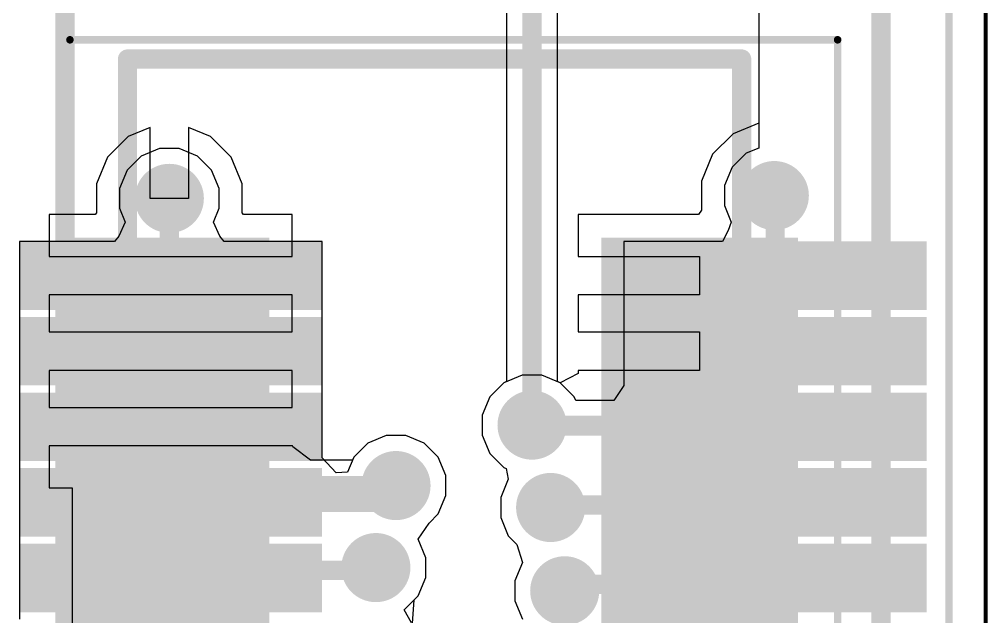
# Model space of a CAD drawing. Header units: millimetres. Extents: x 23 to 77.2, y 7.5 to 32.5.
# Drawn here: x 70.61 to 77.01, y 19.93 to 23.88 of the extents above; entities that cross this region are included whole.
import ezdxf

# ---------------------------------------------------------------- set-up
doc = ezdxf.new("R2010")
doc.units = ezdxf.units.MM
for name, color, linetype in [('BottomLayer', 5, 'Continuous'), ('BottomOverlay', 54, 'Continuous'), ('BottomPaste', 16, 'Continuous'), ('BottomSolder', 6, 'Continuous'), ('Mechanical1', 6, 'Continuous'), ('Mechanical13', 56, 'Continuous'), ('Mechanical15', 56, 'Continuous'), ('TopLayer', 1, 'Continuous'), ('TopOverlay', 2, 'Continuous'), ('TopPaste', 8, 'Continuous'), ('TopSolder', 216, 'Continuous'), ('ViaHoleLayer', 16, 'Continuous')]:
    doc.layers.add(name, color=color, linetype=linetype)

# ---------------------------------------------------------------- blocks, each defined once
blk = doc.blocks.new('MOLEX_52991_0208_37')
at = {"layer": 'TopLayer'}
for points in [[(0.375, 1.1), (0.125, 1.1), (0.125, 2.9), (0.375, 2.9)], [(0.875, 1.1), (0.625, 1.1), (0.625, 2.9), (0.875, 2.9)], [(1.375, 1.1), (1.125, 1.1), (1.125, 2.9), (1.375, 2.9)], [(1.875, 1.1), (1.625, 1.1), (1.625, 2.9), (1.875, 2.9)], [(2.375, 1.1), (2.125, 1.1), (2.125, 2.9), (2.375, 2.9)], [(0.375, -2.9), (0.125, -2.9), (0.125, -1.1), (0.375, -1.1)], [(0.875, -2.9), (0.625, -2.9), (0.625, -1.1), (0.875, -1.1)], [(1.375, -2.9), (1.125, -2.9), (1.125, -1.1), (1.375, -1.1)], [(1.875, -2.9), (1.625, -2.9), (1.625, -1.1), (1.875, -1.1)], [(2.375, -2.9), (2.125, -2.9), (2.125, -1.1), (2.375, -1.1)]]:
    blk.add_hatch(color=1, dxfattribs=at).paths.add_polyline_path(points)
at = {"layer": 'TopPaste'}
for points in [[(0.375, 1.1), (0.125, 1.1), (0.125, 2.9), (0.375, 2.9)], [(0.875, 1.1), (0.625, 1.1), (0.625, 2.9), (0.875, 2.9)], [(1.375, 1.1), (1.125, 1.1), (1.125, 2.9), (1.375, 2.9)], [(1.875, 1.1), (1.625, 1.1), (1.625, 2.9), (1.875, 2.9)], [(2.375, 1.1), (2.125, 1.1), (2.125, 2.9), (2.375, 2.9)], [(0.375, -2.9), (0.125, -2.9), (0.125, -1.1), (0.375, -1.1)], [(0.875, -2.9), (0.625, -2.9), (0.625, -1.1), (0.875, -1.1)], [(1.375, -2.9), (1.125, -2.9), (1.125, -1.1), (1.375, -1.1)], [(1.875, -2.9), (1.625, -2.9), (1.625, -1.1), (1.875, -1.1)], [(2.375, -2.9), (2.125, -2.9), (2.125, -1.1), (2.375, -1.1)]]:
    blk.add_hatch(color=8, dxfattribs=at).paths.add_polyline_path(points)
at = {"layer": 'TopSolder'}
for points in [[(0.4766, 0.9984), (0.0234, 0.9984), (0.0234, 3.0016), (0.4766, 3.0016)], [(0.9766, 0.9984), (0.5234, 0.9984), (0.5234, 3.0016), (0.9766, 3.0016)], [(1.4766, 0.9984), (1.0234, 0.9984), (1.0234, 3.0016), (1.4766, 3.0016)], [(1.9766, 0.9984), (1.5234, 0.9984), (1.5234, 3.0016), (1.9766, 3.0016)], [(2.4766, 0.9984), (2.0234, 0.9984), (2.0234, 3.0016), (2.4766, 3.0016)], [(0.4766, -3.0016), (0.0234, -3.0016), (0.0234, -0.9984), (0.4766, -0.9984)], [(0.9766, -3.0016), (0.5234, -3.0016), (0.5234, -0.9984), (0.9766, -0.9984)], [(1.4766, -3.0016), (1.0234, -3.0016), (1.0234, -0.9984), (1.4766, -0.9984)], [(1.9766, -3.0016), (1.5234, -3.0016), (1.5234, -0.9984), (1.9766, -0.9984)], [(2.4766, -3.0016), (2.0234, -3.0016), (2.0234, -0.9984), (2.4766, -0.9984)]]:
    blk.add_hatch(color=216, dxfattribs=at).paths.add_polyline_path(points)
at = {"layer": 'Mechanical13', "const_width": 0.127}
for points in [[(-4.4, 2.7), (4.4, 2.7)], [(-4.4, -2.7), (4.4, -2.7)]]:
    blk.add_lwpolyline(points, dxfattribs=at)
at = {"layer": 'Mechanical15', "const_width": 0.05}
blk.add_lwpolyline([(-4.65, -3.15), (4.65, -3.15)], dxfattribs=at)
at = {"layer": 'TopOverlay', "const_width": 0.127}
for points in [[(2.695, 2.7), (4.4, 2.7)], [(2.695, -2.7), (4.4, -2.7)]]:
    blk.add_lwpolyline(points, dxfattribs=at)
at = {"layer": 'TopOverlay', "const_width": 0.0635}
for points in [[(2.6633, 2.7, 1), (2.7268, 2.7, 1)], [(2.6633, -2.7, 1), (2.7268, -2.7, 1)]]:
    blk.add_lwpolyline(points, format="xyb", close=True, dxfattribs=at)
blk = doc.blocks.new('MOLEX___539160208_B_39')
at = {"layer": 'BottomLayer'}
for points in [[(-2.1, 1.45), (-2.4, 1.45), (-2.4, 2.55), (-2.1, 2.55)], [(-1.6, 1.45), (-1.9, 1.45), (-1.9, 2.55), (-1.6, 2.55)], [(-1.1, 1.45), (-1.4, 1.45), (-1.4, 2.55), (-1.1, 2.55)], [(-0.6, 1.45), (-0.9, 1.45), (-0.9, 2.55), (-0.6, 2.55)], [(-0.1, 1.45), (-0.4, 1.45), (-0.4, 2.55), (-0.1, 2.55)], [(0.4, 1.45), (0.1, 1.45), (0.1, 2.55), (0.4, 2.55)], [(0.9, 1.45), (0.6, 1.45), (0.6, 2.55), (0.9, 2.55)], [(1.4, 1.45), (1.1, 1.45), (1.1, 2.55), (1.4, 2.55)], [(1.9, 1.45), (1.6, 1.45), (1.6, 2.55), (1.9, 2.55)], [(2.4, 1.45), (2.1, 1.45), (2.1, 2.55), (2.4, 2.55)], [(-2.1, -2.05), (-2.4, -2.05), (-2.4, -0.95), (-2.1, -0.95)], [(-1.6, -2.05), (-1.9, -2.05), (-1.9, -0.95), (-1.6, -0.95)], [(-1.1, -2.05), (-1.4, -2.05), (-1.4, -0.95), (-1.1, -0.95)], [(-0.6, -2.05), (-0.9, -2.05), (-0.9, -0.95), (-0.6, -0.95)], [(-0.1, -2.05), (-0.4, -2.05), (-0.4, -0.95), (-0.1, -0.95)], [(0.4, -2.05), (0.1, -2.05), (0.1, -0.95), (0.4, -0.95)], [(0.9, -2.05), (0.6, -2.05), (0.6, -0.95), (0.9, -0.95)], [(1.4, -2.05), (1.1, -2.05), (1.1, -0.95), (1.4, -0.95)], [(1.9, -2.05), (1.6, -2.05), (1.6, -0.95), (1.9, -0.95)], [(2.4, -2.05), (2.1, -2.05), (2.1, -0.95), (2.4, -0.95)]]:
    blk.add_hatch(color=5, dxfattribs=at).paths.add_polyline_path(points)
at = {"layer": 'BottomPaste'}
for points in [[(-2.1, 1.45), (-2.4, 1.45), (-2.4, 2.55), (-2.1, 2.55)], [(-1.6, 1.45), (-1.9, 1.45), (-1.9, 2.55), (-1.6, 2.55)], [(-1.1, 1.45), (-1.4, 1.45), (-1.4, 2.55), (-1.1, 2.55)], [(-0.6, 1.45), (-0.9, 1.45), (-0.9, 2.55), (-0.6, 2.55)], [(-0.1, 1.45), (-0.4, 1.45), (-0.4, 2.55), (-0.1, 2.55)], [(0.4, 1.45), (0.1, 1.45), (0.1, 2.55), (0.4, 2.55)], [(0.9, 1.45), (0.6, 1.45), (0.6, 2.55), (0.9, 2.55)], [(1.4, 1.45), (1.1, 1.45), (1.1, 2.55), (1.4, 2.55)], [(1.9, 1.45), (1.6, 1.45), (1.6, 2.55), (1.9, 2.55)], [(2.4, 1.45), (2.1, 1.45), (2.1, 2.55), (2.4, 2.55)], [(-2.1, -2.05), (-2.4, -2.05), (-2.4, -0.95), (-2.1, -0.95)], [(-1.6, -2.05), (-1.9, -2.05), (-1.9, -0.95), (-1.6, -0.95)], [(-1.1, -2.05), (-1.4, -2.05), (-1.4, -0.95), (-1.1, -0.95)], [(-0.6, -2.05), (-0.9, -2.05), (-0.9, -0.95), (-0.6, -0.95)], [(-0.1, -2.05), (-0.4, -2.05), (-0.4, -0.95), (-0.1, -0.95)], [(0.4, -2.05), (0.1, -2.05), (0.1, -0.95), (0.4, -0.95)], [(0.9, -2.05), (0.6, -2.05), (0.6, -0.95), (0.9, -0.95)], [(1.4, -2.05), (1.1, -2.05), (1.1, -0.95), (1.4, -0.95)], [(1.9, -2.05), (1.6, -2.05), (1.6, -0.95), (1.9, -0.95)], [(2.4, -2.05), (2.1, -2.05), (2.1, -0.95), (2.4, -0.95)]]:
    blk.add_hatch(color=16, dxfattribs=at).paths.add_polyline_path(points)
at = {"layer": 'BottomSolder'}
for points in [[(-1.9984, 1.3484), (-2.5016, 1.3484), (-2.5016, 2.6516), (-1.9984, 2.6516)], [(-1.4984, 1.3484), (-2.0016, 1.3484), (-2.0016, 2.6516), (-1.4984, 2.6516)], [(-0.9984, 1.3484), (-1.5016, 1.3484), (-1.5016, 2.6516), (-0.9984, 2.6516)], [(-0.4984, 1.3484), (-1.0016, 1.3484), (-1.0016, 2.6516), (-0.4984, 2.6516)], [(0.0016, 1.3484), (-0.5016, 1.3484), (-0.5016, 2.6516), (0.0016, 2.6516)], [(0.5016, 1.3484), (-0.0016, 1.3484), (-0.0016, 2.6516), (0.5016, 2.6516)], [(1.0016, 1.3484), (0.4984, 1.3484), (0.4984, 2.6516), (1.0016, 2.6516)], [(1.5016, 1.3484), (0.9984, 1.3484), (0.9984, 2.6516), (1.5016, 2.6516)], [(2.0016, 1.3484), (1.4984, 1.3484), (1.4984, 2.6516), (2.0016, 2.6516)], [(2.5016, 1.3484), (1.9984, 1.3484), (1.9984, 2.6516), (2.5016, 2.6516)], [(-1.9984, -2.1516), (-2.5016, -2.1516), (-2.5016, -0.8484), (-1.9984, -0.8484)], [(-1.4984, -2.1516), (-2.0016, -2.1516), (-2.0016, -0.8484), (-1.4984, -0.8484)], [(-0.9984, -2.1516), (-1.5016, -2.1516), (-1.5016, -0.8484), (-0.9984, -0.8484)], [(-0.4984, -2.1516), (-1.0016, -2.1516), (-1.0016, -0.8484), (-0.4984, -0.8484)], [(0.0016, -2.1516), (-0.5016, -2.1516), (-0.5016, -0.8484), (0.0016, -0.8484)], [(0.5016, -2.1516), (-0.0016, -2.1516), (-0.0016, -0.8484), (0.5016, -0.8484)], [(1.0016, -2.1516), (0.4984, -2.1516), (0.4984, -0.8484), (1.0016, -0.8484)], [(1.5016, -2.1516), (0.9984, -2.1516), (0.9984, -0.8484), (1.5016, -0.8484)], [(2.0016, -2.1516), (1.4984, -2.1516), (1.4984, -0.8484), (2.0016, -0.8484)], [(2.5016, -2.1516), (1.9984, -2.1516), (1.9984, -0.8484), (2.5016, -0.8484)]]:
    blk.add_hatch(color=6, dxfattribs=at).paths.add_polyline_path(points)
at = {"layer": 'BottomOverlay'}
for points, const_width in [([(-2.694, 2.794, 1), (-2.894, 2.794, 1)], 0.2), ([(-2.944, 2.794, 1), (-2.844, 2.794, 1)], 0.1), ([(-2.744, 2.794, 1), (-2.644, 2.794, 1)], 0.1), ([(-3.7147, 2.286, 1), (-3.6513, 2.286, 1)], 0.0635), ([(-3.7147, 2.286, 1), (-3.6513, 2.286, 1)], 0.0635), ([(-2.7268, 2.286, 1), (-2.6633, 2.286, 1)], 0.0635), ([(2.6633, 2.286, 1), (2.7268, 2.286, 1)], 0.0635), ([(3.6513, 2.286, 1), (3.7147, 2.286, 1)], 0.0635), ([(3.6513, 2.286, 1), (3.7147, 2.286, 1)], 0.0635), ([(-3.7147, -1.778, 1), (-3.6513, -1.778, 1)], 0.0635), ([(-3.7147, -1.778, 1), (-3.6513, -1.778, 1)], 0.0635), ([(-2.7268, -1.778, 1), (-2.6633, -1.778, 1)], 0.0635), ([(2.6633, -1.778, 1), (2.7268, -1.778, 1)], 0.0635), ([(3.6513, -1.778, 1), (3.7147, -1.778, 1)], 0.0635), ([(3.6513, -1.778, 1), (3.7147, -1.778, 1)], 0.0635)]:
    blk.add_lwpolyline(points, format="xyb", close=True, dxfattribs=dict(at, const_width=const_width))
at = {"layer": 'BottomOverlay', "const_width": 0.127}
for points in [[(-3.683, 2.286), (-2.695, 2.286)], [(-3.683, 2.286), (-3.683, -1.778)], [(2.695, 2.286), (3.683, 2.286)], [(3.683, 2.286), (3.683, -1.778)], [(-3.683, -1.778), (-2.695, -1.778)], [(2.695, -1.778), (3.683, -1.778)]]:
    blk.add_lwpolyline(points, dxfattribs=at)
at = {"layer": 'Mechanical13'}
for points, const_width in [([(-2.694, 2.794, 1), (-2.894, 2.794, 1)], 0.2), ([(-2.944, 2.794, 1), (-2.844, 2.794, 1)], 0.1), ([(-2.744, 2.794, 1), (-2.644, 2.794, 1)], 0.1), ([(-3.7147, 2.286, 1), (-3.6513, 2.286, 1)], 0.0635), ([(-3.7147, 2.286, 1), (-3.6513, 2.286, 1)], 0.0635), ([(3.6513, 2.286, 1), (3.7147, 2.286, 1)], 0.0635), ([(3.6513, 2.286, 1), (3.7147, 2.286, 1)], 0.0635), ([(-3.7147, -1.778, 1), (-3.6513, -1.778, 1)], 0.0635), ([(-3.7147, -1.778, 1), (-3.6513, -1.778, 1)], 0.0635), ([(3.6513, -1.778, 1), (3.7147, -1.778, 1)], 0.0635), ([(3.6513, -1.778, 1), (3.7147, -1.778, 1)], 0.0635)]:
    blk.add_lwpolyline(points, format="xyb", close=True, dxfattribs=dict(at, const_width=const_width))
at = {"layer": 'Mechanical13', "const_width": 0.127}
for points in [[(-3.683, 2.286), (3.683, 2.286)], [(-3.683, 2.286), (-3.683, -1.778)], [(3.683, 2.286), (3.683, -1.778)], [(-3.683, -1.778), (3.683, -1.778)]]:
    blk.add_lwpolyline(points, dxfattribs=at)
at = {"layer": 'Mechanical15', "const_width": 0.05}
for points in [[(-3.81, 2.667), (-3.81, -2.413)], [(-3.81, 2.667), (3.81, 2.667)], [(3.81, 2.667), (3.81, -2.413)], [(-3.81, -2.413), (3.81, -2.413)]]:
    blk.add_lwpolyline(points, dxfattribs=at)
at = {"layer": 'Mechanical15', "const_width": 0.025}
for points in [[(-3.8225, 2.667, 1), (-3.7975, 2.667, 1)], [(-3.8225, 2.667, 1), (-3.7975, 2.667, 1)], [(3.7975, 2.667, 1), (3.8225, 2.667, 1)], [(3.7975, 2.667, 1), (3.8225, 2.667, 1)], [(-3.8225, -2.413, 1), (-3.7975, -2.413, 1)], [(-3.8225, -2.413, 1), (-3.7975, -2.413, 1)], [(3.7975, -2.413, 1), (3.8225, -2.413, 1)], [(3.7975, -2.413, 1), (3.8225, -2.413, 1)]]:
    blk.add_lwpolyline(points, format="xyb", close=True, dxfattribs=at)

msp = doc.modelspace()

# ---------------------------------------------------------------- hatches: boundary and pattern name
at = {"layer": 'BottomLayer'}
h = msp.add_hatch(color=5, dxfattribs=at)
edge = h.paths.add_edge_path()
edge.add_arc((75.6033, 22.7185), 0.2286, 0, 360)
h = msp.add_hatch(color=5, dxfattribs=at)
edge = h.paths.add_edge_path()
edge.add_arc((71.6, 22.7), 0.2286, 0, 360)
h = msp.add_hatch(color=5, dxfattribs=at)
edge = h.paths.add_edge_path()
edge.add_arc((74, 21.2), 0.2286, 0, 360)
h = msp.add_hatch(color=5, dxfattribs=at)
edge = h.paths.add_edge_path()
edge.add_arc((73.1, 20.8), 0.2286, 0, 360)
h = msp.add_hatch(color=5, dxfattribs=at)
edge = h.paths.add_edge_path()
edge.add_arc((74.123, 20.6549), 0.2286, 0, 360)
h = msp.add_hatch(color=5, dxfattribs=at)
edge = h.paths.add_edge_path()
edge.add_arc((72.9666, 20.2574), 0.2286, 0, 360)
h = msp.add_hatch(color=5, dxfattribs=at)
edge = h.paths.add_edge_path()
edge.add_arc((74.2162, 20.1039), 0.2286, 0, 360)
at = {"layer": 'BottomSolder'}
h = msp.add_hatch(color=6, dxfattribs=at)
edge = h.paths.add_edge_path()
edge.add_arc((75.6033, 22.7185), 0.2286, 0, 360)
h = msp.add_hatch(color=6, dxfattribs=at)
edge = h.paths.add_edge_path()
edge.add_arc((71.6, 22.7), 0.2286, 0, 360)
h = msp.add_hatch(color=6, dxfattribs=at)
edge = h.paths.add_edge_path()
edge.add_arc((74, 21.2), 0.2286, 0, 360)
h = msp.add_hatch(color=6, dxfattribs=at)
edge = h.paths.add_edge_path()
edge.add_arc((73.1, 20.8), 0.2286, 0, 360)
h = msp.add_hatch(color=6, dxfattribs=at)
edge = h.paths.add_edge_path()
edge.add_arc((74.123, 20.6549), 0.2286, 0, 360)
h = msp.add_hatch(color=6, dxfattribs=at)
edge = h.paths.add_edge_path()
edge.add_arc((72.9666, 20.2574), 0.2286, 0, 360)
h = msp.add_hatch(color=6, dxfattribs=at)
edge = h.paths.add_edge_path()
edge.add_arc((74.2162, 20.1039), 0.2286, 0, 360)
at = {"layer": 'TopLayer'}
h = msp.add_hatch(color=1, dxfattribs=at)
edge = h.paths.add_edge_path()
edge.add_arc((75.6033, 22.7185), 0.2286, 0, 360)
h = msp.add_hatch(color=1, dxfattribs=at)
edge = h.paths.add_edge_path()
edge.add_arc((71.6, 22.7), 0.2286, 0, 360)
h = msp.add_hatch(color=1, dxfattribs=at)
edge = h.paths.add_edge_path()
edge.add_arc((74, 21.2), 0.2286, 0, 360)
h = msp.add_hatch(color=1, dxfattribs=at)
edge = h.paths.add_edge_path()
edge.add_arc((73.1, 20.8), 0.2286, 0, 360)
h = msp.add_hatch(color=1, dxfattribs=at)
edge = h.paths.add_edge_path()
edge.add_arc((74.123, 20.6549), 0.2286, 0, 360)
h = msp.add_hatch(color=1, dxfattribs=at)
edge = h.paths.add_edge_path()
edge.add_arc((72.9666, 20.2574), 0.2286, 0, 360)
h = msp.add_hatch(color=1, dxfattribs=at)
edge = h.paths.add_edge_path()
edge.add_arc((74.2162, 20.1039), 0.2286, 0, 360)
at = {"layer": 'TopSolder'}
h = msp.add_hatch(color=216, dxfattribs=at)
edge = h.paths.add_edge_path()
edge.add_arc((75.6033, 22.7185), 0.2286, 0, 360)
h = msp.add_hatch(color=216, dxfattribs=at)
edge = h.paths.add_edge_path()
edge.add_arc((71.6, 22.7), 0.2286, 0, 360)
h = msp.add_hatch(color=216, dxfattribs=at)
edge = h.paths.add_edge_path()
edge.add_arc((74, 21.2), 0.2286, 0, 360)
h = msp.add_hatch(color=216, dxfattribs=at)
edge = h.paths.add_edge_path()
edge.add_arc((73.1, 20.8), 0.2286, 0, 360)
h = msp.add_hatch(color=216, dxfattribs=at)
edge = h.paths.add_edge_path()
edge.add_arc((74.123, 20.6549), 0.2286, 0, 360)
h = msp.add_hatch(color=216, dxfattribs=at)
edge = h.paths.add_edge_path()
edge.add_arc((72.9666, 20.2574), 0.2286, 0, 360)
h = msp.add_hatch(color=216, dxfattribs=at)
edge = h.paths.add_edge_path()
edge.add_arc((74.2162, 20.1039), 0.2286, 0, 360)
at = {"layer": 'ViaHoleLayer'}
h = msp.add_hatch(color=16, dxfattribs=at)
edge = h.paths.add_edge_path()
edge.add_arc((75.6033, 22.7185), 0.1016, 0, 360)
h = msp.add_hatch(color=16, dxfattribs=at)
edge = h.paths.add_edge_path()
edge.add_arc((71.6, 22.7), 0.1016, 0, 360)
h = msp.add_hatch(color=16, dxfattribs=at)
edge = h.paths.add_edge_path()
edge.add_arc((74, 21.2), 0.1016, 0, 360)
h = msp.add_hatch(color=16, dxfattribs=at)
edge = h.paths.add_edge_path()
edge.add_arc((73.1, 20.8), 0.1016, 0, 360)
h = msp.add_hatch(color=16, dxfattribs=at)
edge = h.paths.add_edge_path()
edge.add_arc((74.123, 20.6549), 0.1016, 0, 360)
h = msp.add_hatch(color=16, dxfattribs=at)
edge = h.paths.add_edge_path()
edge.add_arc((72.9666, 20.2574), 0.1016, 0, 360)
h = msp.add_hatch(color=16, dxfattribs=at)
edge = h.paths.add_edge_path()
edge.add_arc((74.2162, 20.1039), 0.1016, 0, 360)

# ---------------------------------------------------------------- linework, layer by layer
at = {"layer": 'BottomLayer'}
for p, q in [((75.5, 31), (75.5, 23.1981)), ((75.5, 23.1981), (75.3299, 23.1276)), ((71.473, 23.1698), (71.3266, 23.1091)), ((71.473, 22.7), (71.473, 23.1698)), ((71.8734, 23.1091), (71.727, 23.1698)), ((71.727, 23.1698), (71.727, 22.7)), ((71.3266, 23.1091), (71.1909, 22.9734)), ((72.0091, 22.9734), (71.8734, 23.1091)), ((75.3299, 23.1276), (75.1942, 22.9918)), ((71.1909, 22.9734), (71.1174, 22.796)), ((72.0826, 22.796), (72.0091, 22.9734)), ((75.1942, 22.9918), (75.1207, 22.8145)), ((75.1207, 22.8145), (75.1207, 22.6225)), ((71.1174, 22.796), (71.1174, 22.604)), ((72.0826, 22.604), (72.0826, 22.796)), ((71.727, 22.7), (71.473, 22.7)), ((75.1207, 22.6225), (75.101, 22.593)), ((71.11, 22.593), (70.8052, 22.593)), ((70.8052, 22.593), (70.8052, 22.316)), ((71.1174, 22.604), (71.11, 22.593)), ((72.09, 22.593), (72.0826, 22.604)), ((72.4132, 22.593), (72.09, 22.593)), ((72.4132, 22.316), (72.4132, 22.593)), ((75.101, 22.593), (74.3052, 22.593)), ((74.3052, 22.593), (74.3052, 22.316)), ((70.8052, 22.316), (71.6092, 22.316)), ((71.6092, 22.316), (72.4132, 22.316)), ((74.3052, 22.316), (75.1092, 22.316)), ((75.1092, 22.316), (75.1092, 22.062)), ((71.6092, 22.062), (70.8052, 22.062)), ((70.8052, 22.062), (70.8052, 21.816)), ((72.4132, 22.062), (71.6092, 22.062)), ((72.4132, 21.816), (72.4132, 22.062)), ((75.1092, 22.062), (74.3052, 22.062)), ((74.3052, 22.062), (74.3052, 21.816)), ((70.8052, 21.816), (71.6092, 21.816)), ((71.6092, 21.816), (72.4132, 21.816)), ((74.3052, 21.816), (75.1092, 21.816)), ((75.1092, 21.816), (75.1092, 21.562)), ((71.6092, 21.562), (70.8052, 21.562)), ((70.8052, 21.562), (70.8052, 21.316)), ((72.4132, 21.562), (71.6092, 21.562)), ((72.4132, 21.316), (72.4132, 21.562)), ((73.9343, 21.5302), (73.813, 21.4799)), ((74.0657, 21.5302), (73.9343, 21.5302)), ((74.187, 21.4799), (74.0657, 21.5302)), ((74.3052, 21.5414), (74.187, 21.4799)), ((75.1092, 21.562), (74.3052, 21.562)), ((74.3052, 21.562), (74.3052, 21.5414)), ((73.813, 21.4799), (73.7201, 21.387)), ((73.7201, 21.387), (73.6698, 21.2657)), ((70.8052, 21.316), (71.6092, 21.316)), ((71.6092, 21.316), (72.4132, 21.316)), ((73.6698, 21.2657), (73.6698, 21.1343)), ((72.913, 21.0799), (72.8201, 20.987)), ((73.0343, 21.1302), (72.913, 21.0799)), ((73.1657, 21.1302), (73.0343, 21.1302)), ((73.287, 21.0799), (73.1657, 21.1302)), ((73.3799, 20.987), (73.287, 21.0799)), ((73.6698, 21.1343), (73.7201, 21.013)), ((71.6092, 21.062), (70.8052, 21.062)), ((70.8052, 21.062), (70.8052, 20.785)), ((72.4142, 21.062), (71.6092, 21.062)), ((72.4174, 21.0559), (72.4142, 21.062)), ((72.5338, 20.9683), (72.4174, 21.0559)), ((72.8123, 20.9683), (72.5338, 20.9683)), ((72.8201, 20.987), (72.8123, 20.9683)), ((73.4302, 20.8657), (73.3799, 20.987)), ((73.7201, 21.013), (73.813, 20.9201)), ((73.813, 20.9201), (73.8289, 20.9135)), ((73.8289, 20.9135), (73.8431, 20.842)), ((73.4302, 20.7343), (73.4302, 20.8657)), ((73.8431, 20.842), (73.7928, 20.7206)), ((70.8052, 20.785), (70.9576, 20.785)), ((70.9576, 20.785), (70.9576, 19.9374)), ((73.3799, 20.613), (73.4302, 20.7343)), ((73.7928, 20.7206), (73.7928, 20.5892)), ((73.3187, 20.5518), (73.3799, 20.613)), ((73.7928, 20.5892), (73.8431, 20.4679)), ((73.2465, 20.4444), (73.3187, 20.5518)), ((73.2968, 20.323), (73.2465, 20.4444)), ((73.8431, 20.4679), (73.9, 20.411)), ((73.9, 20.411), (73.9363, 20.291)), ((73.2968, 20.1917), (73.2968, 20.323)), ((73.9363, 20.291), (73.886, 20.1696)), ((73.2465, 20.0703), (73.2968, 20.1917)), ((73.886, 20.1696), (73.886, 20.0383)), ((73.1536, 19.9774), (73.2465, 20.0703)), ((73.886, 20.0383), (73.9363, 19.9169)), ((70.9576, 19.9374), (70.9576, 18.9374)), ((73.2031, 19.8927), (73.1536, 19.9774))]:
    msp.add_line(p, q, dxfattribs=at)
at = {"layer": 'BottomLayer', "const_width": 0.127}
for points in [[(74, 21.2), (75.0982, 21.2)], [(75.0982, 21.2), (75.1092, 21.189)], [(72.4228, 20.689), (72.5338, 20.8)], [(72.5338, 20.8), (73.1, 20.8)], [(71.6092, 20.689), (72.4228, 20.689)], [(74.123, 20.6549), (74.1401, 20.672)], [(74.1401, 20.672), (75.0922, 20.672)], [(75.0922, 20.672), (75.1092, 20.689)], [(72.9488, 20.2396), (72.9666, 20.2574)], [(71.6092, 20.189), (71.6598, 20.2396)], [(71.6598, 20.2396), (72.9488, 20.2396)], [(75.0667, 20.1465), (75.1092, 20.189)], [(74.2162, 20.1039), (74.2588, 20.1465)], [(74.2588, 20.1465), (75.0667, 20.1465)]]:
    msp.add_lwpolyline(points, dxfattribs=at)
at = {"layer": 'BottomLayer', "const_width": 0.0635}
for points in [[(73.9682, 21.2, 1), (74.0317, 21.2, 1)], [(75.0664, 21.2, 1), (75.1299, 21.2, 1)], [(75.0664, 21.2, 1), (75.1299, 21.2, 1)], [(75.0774, 21.189, 1), (75.1409, 21.189, 1)], [(72.5021, 20.8, 1), (72.5656, 20.8, 1)], [(72.5021, 20.8, 1), (72.5656, 20.8, 1)], [(73.0683, 20.8, 1), (73.1318, 20.8, 1)], [(71.5774, 20.689, 1), (71.6409, 20.689, 1)], [(72.3911, 20.689, 1), (72.4546, 20.689, 1)], [(72.3911, 20.689, 1), (72.4546, 20.689, 1)], [(74.0913, 20.6549, 1), (74.1548, 20.6549, 1)], [(74.1083, 20.672, 1), (74.1718, 20.672, 1)], [(74.1083, 20.672, 1), (74.1718, 20.672, 1)], [(75.0604, 20.672, 1), (75.1239, 20.672, 1)], [(75.0604, 20.672, 1), (75.1239, 20.672, 1)], [(75.0774, 20.689, 1), (75.1409, 20.689, 1)], [(72.9348, 20.2574, 1), (72.9983, 20.2574, 1)], [(71.5774, 20.189, 1), (71.6409, 20.189, 1)], [(71.6281, 20.2396, 1), (71.6916, 20.2396, 1)], [(71.6281, 20.2396, 1), (71.6916, 20.2396, 1)], [(72.9171, 20.2396, 1), (72.9806, 20.2396, 1)], [(72.9171, 20.2396, 1), (72.9806, 20.2396, 1)], [(75.0774, 20.189, 1), (75.1409, 20.189, 1)], [(74.227, 20.1465, 1), (74.2905, 20.1465, 1)], [(74.227, 20.1465, 1), (74.2905, 20.1465, 1)], [(75.0349, 20.1465, 1), (75.0984, 20.1465, 1)], [(75.0349, 20.1465, 1), (75.0984, 20.1465, 1)], [(74.1845, 20.1039, 1), (74.248, 20.1039, 1)]]:
    msp.add_lwpolyline(points, format="xyb", close=True, dxfattribs=at)
at = {"layer": 'Mechanical1', "const_width": 0.0254}
msp.add_lwpolyline([(77.0021, 10.0021), (77.0021, 30.1)], dxfattribs=at)
at = {"layer": 'TopLayer'}
for p, q in [((75.5, 31), (75.5, 23.0331)), ((74.1683, 21.4877), (74.1683, 24.8)), ((73.8317, 24.7303), (73.8317, 21.4877)), ((71.5343, 23.0302), (71.413, 22.9799)), ((71.6657, 23.0302), (71.5343, 23.0302)), ((71.787, 22.9799), (71.6657, 23.0302)), ((75.5, 23.0331), (75.4162, 22.9984)), ((71.413, 22.9799), (71.3201, 22.887)), ((71.8799, 22.887), (71.787, 22.9799)), ((75.4162, 22.9984), (75.3234, 22.9055)), ((71.3201, 22.887), (71.2698, 22.7657)), ((71.9302, 22.7657), (71.8799, 22.887)), ((75.3234, 22.9055), (75.2731, 22.7842)), ((71.2698, 22.7657), (71.2698, 22.6343)), ((71.9302, 22.6343), (71.9302, 22.7657)), ((75.2731, 22.7842), (75.2731, 22.6528)), ((71.2698, 22.6343), (71.3078, 22.5426)), ((71.8922, 22.5426), (71.9302, 22.6343)), ((75.2731, 22.6528), (75.3187, 22.5426)), ((71.3078, 22.5426), (71.2666, 22.4497)), ((71.9334, 22.4497), (71.8922, 22.5426)), ((75.3187, 22.5426), (75.2987, 22.4866)), ((71.2666, 22.4497), (71.2378, 22.4156)), ((71.9622, 22.4156), (71.9334, 22.4497)), ((75.2987, 22.4866), (75.2596, 22.4156)), ((71.2378, 22.4156), (70.6076, 22.4156)), ((70.6076, 22.4156), (70.6076, 21.9624)), ((72.6108, 22.4156), (71.9622, 22.4156)), ((72.6108, 21.9624), (72.6108, 22.4156)), ((75.2596, 22.4156), (74.6076, 22.4156)), ((74.6076, 22.4156), (74.6076, 21.9624)), ((70.6076, 21.9624), (70.6076, 21.9624)), ((70.6076, 21.9624), (70.6076, 21.9156)), ((70.6076, 21.9156), (70.6076, 21.9156)), ((70.6076, 21.9156), (70.6076, 21.4624)), ((72.6108, 21.9156), (72.6108, 21.9624)), ((72.6108, 21.9624), (72.6108, 21.9624)), ((72.6108, 21.4624), (72.6108, 21.9156)), ((72.6108, 21.9156), (72.6108, 21.9156)), ((74.6076, 21.9624), (74.6076, 21.9624)), ((74.6076, 21.9624), (74.6076, 21.9156)), ((74.6076, 21.9156), (74.6076, 21.9156)), ((74.6076, 21.9156), (74.6076, 21.4624)), ((73.813, 21.4799), (73.7201, 21.387)), ((73.8317, 21.4877), (73.813, 21.4799)), ((74.187, 21.4799), (74.1683, 21.4877)), ((74.2799, 21.387), (74.187, 21.4799)), ((70.6076, 21.4624), (70.6076, 21.4624)), ((70.6076, 21.4624), (70.6076, 21.4156)), ((70.6076, 21.4156), (70.6076, 21.4156)), ((70.6076, 21.4156), (70.6076, 20.9624)), ((72.6108, 21.4156), (72.6108, 21.4624)), ((72.6108, 21.4624), (72.6108, 21.4624)), ((72.6108, 21.0426), (72.6108, 21.4156)), ((72.6108, 21.4156), (72.6108, 21.4156)), ((74.6076, 21.4624), (74.5414, 21.3628)), ((73.7201, 21.387), (73.6698, 21.2657)), ((74.29, 21.3628), (74.2799, 21.387)), ((74.5414, 21.3628), (74.29, 21.3628)), ((73.6698, 21.2657), (73.6698, 21.1343)), ((72.913, 21.0799), (72.8201, 20.987)), ((73.0343, 21.1302), (72.913, 21.0799)), ((73.1657, 21.1302), (73.0343, 21.1302)), ((73.287, 21.0799), (73.1657, 21.1302)), ((73.3799, 20.987), (73.287, 21.0799)), ((73.6698, 21.1343), (73.7201, 21.013)), ((72.6108, 20.9825), (72.6108, 21.0426)), ((70.6076, 20.9624), (70.6076, 20.8354)), ((72.705, 20.8832), (72.6108, 20.9825)), ((72.8201, 20.987), (72.7791, 20.8882)), ((73.4302, 20.8657), (73.3799, 20.987)), ((73.7201, 21.013), (73.813, 20.9201)), ((72.7791, 20.8882), (72.705, 20.8832)), ((73.813, 20.9201), (73.8289, 20.9135)), ((73.8289, 20.9135), (73.8431, 20.842)), ((70.6076, 20.8354), (70.6076, 20.4624)), ((73.4302, 20.7343), (73.4302, 20.8657)), ((73.8431, 20.842), (73.7928, 20.7206)), ((73.3799, 20.613), (73.4302, 20.7343)), ((73.7928, 20.7206), (73.7928, 20.5892)), ((73.3187, 20.5518), (73.3799, 20.613)), ((73.7928, 20.5892), (73.8431, 20.4679)), ((73.2465, 20.4444), (73.3187, 20.5518)), ((70.6076, 20.4624), (70.6076, 20.4624)), ((70.6076, 20.4624), (70.6076, 20.4156)), ((73.2968, 20.323), (73.2465, 20.4444)), ((73.8431, 20.4679), (73.9, 20.411)), ((70.6076, 20.4156), (70.6076, 20.4156)), ((70.6076, 20.4156), (70.6076, 19.9624)), ((73.9, 20.411), (73.9363, 20.291)), ((73.2968, 20.1917), (73.2968, 20.323)), ((73.9363, 20.291), (73.886, 20.1696)), ((73.2465, 20.0703), (73.2968, 20.1917)), ((73.886, 20.1696), (73.886, 20.0383)), ((73.2209, 20.0447), (73.2465, 20.0703)), ((73.2089, 19.8869), (73.2209, 20.0447)), ((73.886, 20.0383), (73.9363, 19.9169)), ((70.6076, 19.9624), (70.6076, 19.9624)), ((70.6076, 19.9624), (70.6076, 19.9156))]:
    msp.add_line(p, q, dxfattribs=at)
at = {"layer": 'TopLayer', "const_width": 0.127}
for points in [[(74, 21.2), (74, 24.8)], [(71.6, 22.1982), (71.6, 22.7)], [(75.6033, 22.7185), (75.6092, 22.7126)], [(75.6092, 22.189), (75.6092, 22.7126)], [(71.6, 22.1982), (71.6092, 22.189)], [(71.6092, 21.689), (71.6092, 22.189)], [(75.6092, 21.689), (75.6092, 22.189)], [(71.6092, 21.189), (71.6092, 21.689)], [(74, 21.2), (74.0055, 21.1945)], [(74.0055, 21.1945), (75.6037, 21.1945)], [(75.6037, 21.1945), (75.6092, 21.189)], [(72.989, 20.689), (73.1, 20.8)], [(71.6092, 20.689), (72.989, 20.689)], [(74.123, 20.6549), (74.1401, 20.672)], [(74.1401, 20.672), (75.5922, 20.672)], [(75.5922, 20.672), (75.6092, 20.689)], [(72.9488, 20.2396), (72.9666, 20.2574)], [(71.6092, 20.189), (71.6598, 20.2396)], [(71.6598, 20.2396), (72.9488, 20.2396)], [(75.5667, 20.1465), (75.6092, 20.189)], [(74.2162, 20.1039), (74.2588, 20.1465)], [(74.2588, 20.1465), (75.5667, 20.1465)]]:
    msp.add_lwpolyline(points, dxfattribs=at)
at = {"layer": 'TopLayer', "const_width": 0.0635}
for points in [[(71.5682, 22.7, 1), (71.6317, 22.7, 1)], [(75.5715, 22.7185, 1), (75.635, 22.7185, 1)], [(75.5775, 22.7126, 1), (75.641, 22.7126, 1)], [(75.5775, 22.7126, 1), (75.641, 22.7126, 1)], [(71.5682, 22.1982, 1), (71.6317, 22.1982, 1)], [(71.5682, 22.1982, 1), (71.6317, 22.1982, 1)], [(71.5774, 22.189, 1), (71.6409, 22.189, 1)], [(71.5774, 22.189, 1), (71.6409, 22.189, 1)], [(75.5775, 22.189, 1), (75.641, 22.189, 1)], [(75.5775, 22.189, 1), (75.641, 22.189, 1)], [(71.5774, 21.689, 1), (71.6409, 21.689, 1)], [(71.5774, 21.689, 1), (71.6409, 21.689, 1)], [(75.5775, 21.689, 1), (75.641, 21.689, 1)], [(71.5774, 21.189, 1), (71.6409, 21.189, 1)], [(73.9682, 21.2, 1), (74.0317, 21.2, 1)], [(73.9682, 21.2, 1), (74.0317, 21.2, 1)], [(73.9738, 21.1945, 1), (74.0373, 21.1945, 1)], [(73.9738, 21.1945, 1), (74.0373, 21.1945, 1)], [(75.572, 21.1945, 1), (75.6355, 21.1945, 1)], [(75.572, 21.1945, 1), (75.6355, 21.1945, 1)], [(75.5775, 21.189, 1), (75.641, 21.189, 1)], [(73.0683, 20.8, 1), (73.1318, 20.8, 1)], [(71.5774, 20.689, 1), (71.6409, 20.689, 1)], [(72.9573, 20.689, 1), (73.0208, 20.689, 1)], [(72.9573, 20.689, 1), (73.0208, 20.689, 1)], [(74.0913, 20.6549, 1), (74.1548, 20.6549, 1)], [(74.1083, 20.672, 1), (74.1718, 20.672, 1)], [(74.1083, 20.672, 1), (74.1718, 20.672, 1)], [(75.5604, 20.672, 1), (75.6239, 20.672, 1)], [(75.5604, 20.672, 1), (75.6239, 20.672, 1)], [(75.5775, 20.689, 1), (75.641, 20.689, 1)], [(72.9348, 20.2574, 1), (72.9983, 20.2574, 1)], [(71.5774, 20.189, 1), (71.6409, 20.189, 1)], [(71.6281, 20.2396, 1), (71.6916, 20.2396, 1)], [(71.6281, 20.2396, 1), (71.6916, 20.2396, 1)], [(72.9171, 20.2396, 1), (72.9806, 20.2396, 1)], [(72.9171, 20.2396, 1), (72.9806, 20.2396, 1)], [(75.5775, 20.189, 1), (75.641, 20.189, 1)], [(74.227, 20.1465, 1), (74.2905, 20.1465, 1)], [(74.227, 20.1465, 1), (74.2905, 20.1465, 1)], [(75.5349, 20.1465, 1), (75.5984, 20.1465, 1)], [(75.5349, 20.1465, 1), (75.5984, 20.1465, 1)], [(74.1845, 20.1039, 1), (74.248, 20.1039, 1)]]:
    msp.add_lwpolyline(points, format="xyb", close=True, dxfattribs=at)

# ---------------------------------------------------------------- block references
at = {"rotation": 90}
for name in ['MOLEX_52991_0208_37', 'MOLEX___539160208_B_39']:
    msp.add_blockref(name, (73.6092, 19.939), dxfattribs=at)

doc.saveas('drawing.dxf')
